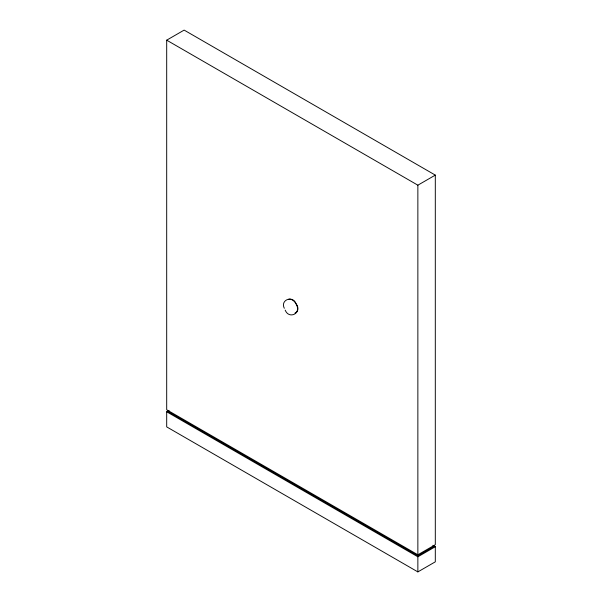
<?xml version="1.0" encoding="UTF-8"?>
<svg xmlns="http://www.w3.org/2000/svg" width="602" height="602" viewBox="0 0 602 602"><rect width="100%" height="100%" fill="white"/><g stroke="black" fill="none" stroke-linecap="round" stroke-linejoin="round"><path stroke-width="0.9" d="M166.694 40.168L184.137 30.1L435.306 175.114L435.306 544.712L417.863 554.781L166.694 409.766L166.694 40.168L417.863 185.183L435.306 175.114M288.426 299.36C294.446 297.388 301.489 310.369 295.003 313.063M432.868 545.314L435.306 546.721L435.306 561.832L417.863 571.9L166.694 426.886L166.694 411.776L169.072 410.406M168.432 410.436L168.432 411.776L417.863 555.789L433.568 546.721L433.568 545.382M166.694 411.776L417.863 556.797L435.306 546.721M285.182 310.128C289.291 320.234 302.798 312.43 296.101 303.829C293.023 295.025 279.975 299.751 284.302 308.292M417.863 185.183L417.863 555.789M417.863 556.797L417.863 571.9"/></g></svg>
